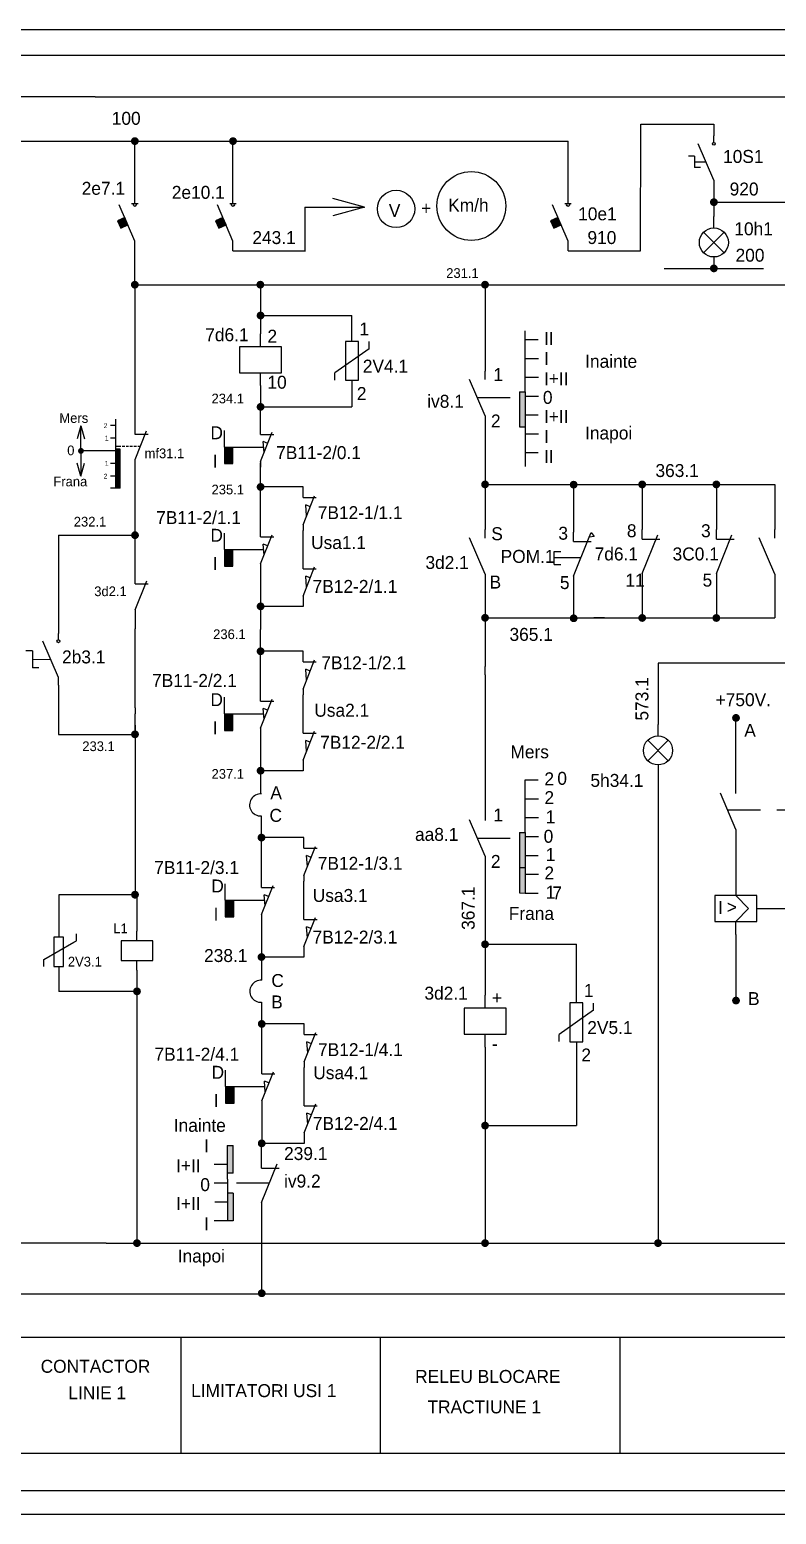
# Model space of a CAD drawing. Header units: millimetres. Extents: x 779 to 5457, y 14 to 905.
# Drawn here: x 3153.5 to 3297.5, y 316.3 to 602.9 of the extents above; entities that cross this region are included whole.
import ezdxf

# ---------------------------------------------------------------- set-up
doc = ezdxf.new("R2010")
doc.units = ezdxf.units.MM
doc.linetypes.add('DASHED', pattern=[0.75, 0.5, -0.25])
doc.linetypes.add('DASHED2', pattern=[9.525, 6.35, -3.175])

msp = doc.modelspace()

# ---------------------------------------------------------------- hatches: boundary and pattern name
for points in [[(3247.97, 526.25), (3249.08, 526.25), (3249.08, 528.98), (3249.08, 533), (3247.97, 533), (3247.97, 530.85)], [(3170.93, 521.95), (3170.04, 521.95), (3170.04, 518.6), (3170.93, 518.6)], [(3192.68, 522.36), (3191.02, 522.36), (3191.02, 519.16), (3192.68, 519.19)], [(3170.93, 518.6), (3170.04, 518.6), (3170.04, 515.25), (3170.93, 515.25)], [(3170.93, 515.25), (3170.04, 515.25), (3170.04, 514.44), (3170.93, 514.44)], [(3192.68, 502.57), (3191.02, 502.57), (3191.02, 499.36), (3192.68, 499.4)], [(3192.68, 470.84), (3191.02, 470.84), (3191.02, 467.64), (3192.68, 467.67)], [(3247.97, 441.22), (3249.08, 441.22), (3249.08, 443.95), (3249.08, 447.96), (3247.97, 447.96), (3247.97, 445.82)], [(3249.08, 441.22), (3247.97, 441.22), (3247.97, 436.31), (3249.08, 436.27)], [(3192.85, 434.87), (3191.19, 434.87), (3191.19, 431.66), (3192.85, 431.7)], [(3192.9, 398.9), (3191.24, 398.9), (3191.24, 395.69), (3192.9, 395.73)], [(3192.74, 387.51), (3191.63, 387.51), (3191.63, 382.17), (3192.74, 382.17), (3192.74, 384.32)], [(3192.74, 376.16), (3192.74, 378.3), (3191.63, 378.3), (3191.63, 377), (3191.63, 372.97), (3192.74, 372.97)]]:
    msp.add_hatch(color=1).paths.add_polyline_path(points)

# ---------------------------------------------------------------- linework, layer by layer
at = {"color": 240}
msp.add_line((3317.12, 602.94), (2886.12, 602.94), dxfattribs=at)
at = {"color": 70}
for p, q in [((3312.12, 597.94), (2891.12, 597.94)), ((2891.12, 320.94), (3312.12, 320.94))]:
    msp.add_line(p, q, dxfattribs=at)
at = {"color": 1}
for p, q in [((3166.11, 589.96), (3078.29, 589.96)), ((3166.11, 589.96), (3178.44, 589.96)), ((3178.44, 589.96), (3401.87, 589.96)), ((3271.32, 560.22), (3271.39, 584.7)), ((3271.39, 584.7), (3285.46, 584.7)), ((3285.46, 584.7), (3285.46, 582.42)), ((3285.46, 581.17), (3285.46, 582.42)), ((3093.21, 581.43), (3192.68, 581.43)), ((3173.74, 569.39), (3173.74, 581.43)), ((3192.68, 569.39), (3192.68, 581.43)), ((3192.68, 581.43), (3257.33, 581.43)), ((3257.33, 569.39), (3257.33, 581.43)), ((3281.71, 578.51), (3280.55, 578.51)), ((3281.71, 578.51), (3281.71, 576.33)), ((3281.71, 577.42), (3283.96, 577.42)), ((3282.87, 576.33), (3281.71, 576.33)), ((3285.46, 573.92), (3285.46, 572.42)), ((3218.03, 568.68), (3211.93, 570.38)), ((3285.46, 572.42), (3285.46, 569.64)), ((3173.74, 562.14), (3170.74, 569.14)), ((3173.11, 569.39), (3174.37, 569.39)), ((3192.68, 562.14), (3189.68, 569.14)), ((3192.05, 569.39), (3193.31, 569.39)), ((3206.56, 568.68), (3218.03, 568.68)), ((3206.56, 568.68), (3206.56, 560.22)), ((3218.03, 568.68), (3211.93, 566.99)), ((3257.33, 562.14), (3254.33, 569.14)), ((3256.7, 569.39), (3257.96, 569.39)), ((3285.46, 569.64), (3304.65, 569.64)), ((3285.46, 569.64), (3285.46, 566.86)), ((3285.46, 564.66), (3285.46, 566.86)), ((3173.74, 554.09), (3173.74, 562.14)), ((3192.68, 560.22), (3192.68, 562.14)), ((3257.33, 560.22), (3257.33, 562.14)), ((3287.44, 559.88), (3283.48, 563.84)), ((3287.44, 563.84), (3283.48, 559.88)), ((3192.68, 560.22), (3206.67, 560.22)), ((3257.33, 560.22), (3271.32, 560.22)), ((3285.46, 559.06), (3285.46, 556.86)), ((3275.86, 556.86), (3295.06, 556.86)), ((3173.37, 553.71), (3267.58, 553.71)), ((3173.74, 553.71), (3173.74, 524.85)), ((3197.96, 553.34), (3197.96, 547.76)), ((3241.32, 553.71), (3241.32, 540.33)), ((3267.58, 553.71), (3349.16, 553.71)), ((3198, 548.13), (3198, 544.22)), ((3198, 547.76), (3215.63, 547.76)), ((3215.63, 542.77), (3215.63, 547.76)), ((3249.08, 533), (3249.08, 544.82)), ((3198, 541.72), (3198, 544.22)), ((3218.94, 541.33), (3218.94, 542.73)), ((3249.08, 543.12), (3251.55, 543.12)), ((3218.94, 541.33), (3212.33, 536.68)), ((3241.32, 540.33), (3241.32, 537.04)), ((3249.16, 539.48), (3251.63, 539.48)), ((3198, 534.22), (3198, 536.72)), ((3212.33, 535.28), (3212.33, 536.68)), ((3241.32, 535.4), (3241.32, 537.04)), ((3198, 534.22), (3198, 530.5)), ((3215.63, 535.27), (3215.63, 530.12)), ((3241.32, 528.42), (3238.32, 535.42)), ((3249.16, 535.85), (3251.63, 535.85)), ((3247.97, 533), (3249.08, 533)), ((3247.97, 533), (3247.97, 530.85)), ((3247.97, 530.85), (3247.97, 526.25)), ((3249.08, 533), (3249.08, 528.98)), ((3249.16, 532.21), (3251.63, 532.21)), ((3170.04, 527.78), (3170.04, 525.77)), ((3198, 530.12), (3215.63, 530.12)), ((3198, 525.96), (3198, 529.75)), ((3241.32, 528.42), (3241.32, 527.04)), ((3249.08, 528.98), (3249.08, 518.59)), ((3249.08, 528.57), (3251.55, 528.57)), ((3163.35, 526.47), (3162.64, 523.96)), ((3163.35, 523.33), (3163.35, 526.47)), ((3163.35, 526.47), (3164.06, 523.96)), ((3170.04, 526.5), (3169.05, 526.5)), ((3170.04, 525.77), (3170.04, 518.6)), ((3173.78, 519.95), (3175.99, 525.48)), ((3191.02, 522.36), (3191.02, 525.57)), ((3198, 524.81), (3198, 525.96)), ((3198, 519.59), (3200.25, 525.21)), ((3241.32, 527.04), (3241.32, 515.16)), ((3247.97, 526.25), (3249.08, 526.25)), ((3249.16, 524.94), (3251.63, 524.94)), ((3163.35, 521.62), (3163.35, 523.33)), ((3170.04, 524.06), (3169.05, 524.06)), ((3170.93, 522.48), (3170.04, 522.48)), ((3170.93, 521.95), (3170.04, 521.95)), ((3170.93, 518.6), (3170.93, 521.95)), ((3191.02, 522.36), (3198.6, 522.37)), ((3191.02, 522.36), (3191.02, 519.16)), ((3192.68, 519.19), (3192.68, 522.36)), ((3199.4, 523.06), (3198.52, 523.42)), ((3198.69, 521.3), (3198.52, 523.42)), ((3163.35, 516.77), (3162.64, 519.28)), ((3163.35, 521.62), (3163.35, 519.91)), ((3167.14, 521.62), (3163.35, 521.62)), ((3163.35, 519.91), (3163.35, 516.77)), ((3163.35, 516.77), (3164.06, 519.28)), ((3169.05, 521.62), (3167.14, 521.62)), ((3170.04, 521.62), (3169.05, 521.62)), ((3170.04, 519.18), (3169.05, 519.18)), ((3173.78, 495.93), (3173.78, 519.95)), ((3191.02, 519.16), (3192.68, 519.19)), ((3198, 519.59), (3198, 518.46)), ((3198, 506.17), (3198, 519.33)), ((3249.08, 521.3), (3251.55, 521.3)), ((3170.04, 516.75), (3169.05, 516.75)), ((3170.04, 518.6), (3170.04, 515.25)), ((3170.93, 518.6), (3170.04, 518.6)), ((3170.04, 518.6), (3170.93, 518.6)), ((3170.93, 515.25), (3170.93, 518.6)), ((3170.93, 514.44), (3169.05, 514.44)), ((3170.93, 515.25), (3170.04, 515.25)), ((3170.04, 515.25), (3170.93, 515.25)), ((3170.04, 515.25), (3170.04, 514.44)), ((3170.93, 514.44), (3170.93, 515.25)), ((3206.19, 514.67), (3198, 514.67)), ((3206.19, 512.6), (3206.19, 514.67)), ((3240.94, 515.16), (3257.33, 515.15)), ((3241.32, 515.16), (3241.32, 511.87)), ((3257.33, 515.15), (3285.94, 515.15)), ((3258.41, 515.1), (3258.41, 505.95)), ((3271.64, 515.15), (3271.64, 511.86)), ((3285.94, 515.15), (3292.8, 515.15)), ((3285.94, 515.15), (3285.94, 511.86)), ((3292.8, 515.15), (3297.21, 515.15)), ((3297.21, 515.15), (3297.21, 511.86)), ((3206.19, 507.35), (3208.44, 512.98)), ((3206.88, 509.07), (3206.71, 511.19)), ((3207.59, 510.83), (3206.71, 511.19)), ((3241.32, 511.87), (3241.32, 506.43)), ((3271.64, 511.86), (3271.64, 506.43)), ((3285.94, 511.86), (3285.94, 506.43)), ((3297.21, 511.86), (3297.21, 506.42)), ((3206.19, 507.35), (3206.19, 506.23)), ((3158.99, 505.35), (3158.99, 486.38)), ((3158.99, 505.35), (3173.78, 505.35)), ((3191.02, 502.57), (3191.02, 505.77)), ((3198, 505.02), (3198, 506.17)), ((3198, 499.79), (3200.25, 505.42)), ((3206.19, 499.99), (3206.19, 506.23)), ((3241.32, 497.82), (3238.32, 504.82)), ((3241.32, 504.8), (3241.32, 506.43)), ((3258.41, 504.11), (3258.41, 505.95)), ((3258.41, 497.45), (3261.41, 504.95)), ((3261.41, 504.95), (3261.78, 505.88)), ((3262.4, 505.1), (3261.41, 504.95)), ((3261.78, 505.88), (3262.4, 505.1)), ((3271.64, 504.59), (3271.64, 506.43)), ((3271.64, 497.93), (3274.64, 505.43)), ((3285.94, 504.59), (3285.94, 506.43)), ((3285.94, 497.93), (3288.94, 505.43)), ((3297.21, 497.81), (3294.21, 504.81)), ((3297.21, 504.79), (3297.21, 506.42)), ((3191.02, 502.57), (3191.02, 499.36)), ((3191.02, 502.57), (3198.6, 502.57)), ((3192.68, 499.4), (3192.68, 502.57)), ((3198.69, 501.51), (3198.52, 503.63)), ((3199.4, 503.27), (3198.52, 503.63)), ((3254.66, 499.7), (3254.66, 502.2)), ((3254.66, 502.2), (3255.91, 502.2)), ((3191.02, 499.36), (3192.68, 499.4)), ((3198, 499.79), (3198, 498.67)), ((3206.19, 498.86), (3206.19, 499.99)), ((3206.19, 493.61), (3208.44, 499.24)), ((3259.81, 500.95), (3254.66, 500.95)), ((3254.66, 499.7), (3255.91, 499.7)), ((3173.78, 490.93), (3176.03, 496.56)), ((3198, 498.67), (3198, 493.08)), ((3207.59, 497.09), (3206.71, 497.45)), ((3206.88, 495.33), (3206.71, 497.45)), ((3241.32, 497.82), (3241.32, 496.44)), ((3241.32, 496.44), (3241.32, 484.55)), ((3258.41, 497.45), (3258.41, 495.95)), ((3258.41, 495.95), (3258.41, 489.31)), ((3271.64, 497.93), (3271.64, 496.43)), ((3271.64, 496.43), (3271.64, 489.4)), ((3285.94, 497.93), (3285.94, 496.43)), ((3285.94, 496.43), (3285.94, 489.4)), ((3297.21, 497.81), (3297.21, 496.43)), ((3297.21, 496.43), (3297.21, 489.37)), ((3198, 493.08), (3198, 487.13)), ((3206.19, 493.61), (3206.19, 491.61)), ((3173.78, 490.93), (3173.78, 487.27)), ((3173.78, 490.67), (3173.78, 489.54)), ((3206.19, 491.61), (3198, 491.61)), ((3173.78, 484.19), (3173.78, 487.27)), ((3241.32, 489.4), (3285.94, 489.4)), ((3264.39, 489.37), (3262.3, 489.4)), ((3286.32, 489.37), (3292.8, 489.37)), ((3292.8, 489.37), (3297.21, 489.37)), ((3158.99, 477.88), (3155.99, 484.88)), ((3158.99, 485.13), (3158.99, 486.38)), ((3198, 474.44), (3198, 487.13)), ((3241.32, 484.55), (3241.32, 480.03)), ((3153.99, 483), (3152.74, 483)), ((3153.99, 483), (3153.99, 479.77)), ((3173.78, 482.55), (3173.78, 484.19)), ((3173.78, 476.99), (3173.78, 482.55)), ((3206.19, 482.94), (3198, 482.94)), ((3206.19, 480.88), (3206.19, 482.94)), ((3153.99, 481.38), (3157.49, 481.39)), ((3155.24, 479.77), (3153.99, 479.77)), ((3206.19, 475.63), (3208.44, 481.26)), ((3207.59, 479.11), (3206.71, 479.47)), ((3206.88, 477.35), (3206.71, 479.47)), ((3241.32, 478.4), (3241.32, 480.03)), ((3327.55, 480.66), (3274.69, 480.66)), ((3274.69, 480.66), (3274.69, 468.8)), ((3158.99, 476.38), (3158.99, 477.88)), ((3158.99, 476.38), (3158.99, 466.9)), ((3173.78, 471.99), (3173.78, 476.99)), ((3241.32, 478.4), (3241.32, 454.22)), ((3191.02, 470.84), (3191.02, 474.05)), ((3198, 473.29), (3198, 474.44)), ((3198, 468.07), (3200.25, 473.69)), ((3206.19, 475.63), (3206.19, 474.51)), ((3206.19, 468.27), (3206.19, 474.51)), ((3173.78, 471.99), (3173.78, 470.87)), ((3173.78, 466.46), (3173.78, 470.87)), ((3191.02, 470.84), (3198.6, 470.85)), ((3191.02, 470.84), (3191.02, 467.64)), ((3192.68, 467.67), (3192.68, 470.84)), ((3199.4, 471.55), (3198.52, 471.9)), ((3198.69, 469.78), (3198.52, 471.9)), ((3173.78, 468.66), (3173.78, 435.94)), ((3191.02, 467.64), (3192.68, 467.67)), ((3198, 468.07), (3198, 466.94)), ((3206.19, 467.14), (3206.19, 468.27)), ((3206.19, 461.89), (3208.44, 467.52)), ((3274.69, 466.6), (3274.69, 468.8)), ((3158.99, 466.9), (3173.78, 466.9)), ((3198, 466.94), (3198, 461.36)), ((3207.59, 465.37), (3206.71, 465.73)), ((3206.88, 463.6), (3206.71, 465.73)), ((3276.67, 461.82), (3272.71, 465.78)), ((3276.67, 465.78), (3272.71, 461.82)), ((3206.19, 461.89), (3206.19, 459.88)), ((3198, 461.36), (3198, 455.4)), ((3206.19, 459.88), (3198, 459.88)), ((3274.69, 461), (3274.69, 368.68)), ((3249.08, 447.96), (3249.08, 458.09)), ((3249.08, 458.09), (3251.55, 458.09)), ((3241.32, 454.22), (3241.32, 450.26)), ((3249.16, 454.45), (3251.63, 454.45)), ((3198.17, 438.47), (3198.17, 451.15)), ((3241.32, 443.39), (3238.32, 450.39)), ((3249.16, 450.82), (3251.63, 450.82)), ((3247.97, 447.96), (3249.08, 447.96)), ((3247.97, 447.96), (3247.97, 445.82)), ((3249.08, 447.96), (3249.08, 443.95)), ((3249.16, 447.18), (3251.63, 447.18)), ((3206.36, 446.97), (3198.17, 446.97)), ((3206.36, 444.91), (3206.36, 446.97)), ((3206.36, 439.66), (3208.61, 445.28)), ((3247.97, 445.82), (3247.97, 441.22)), ((3207.05, 441.37), (3206.88, 443.49)), ((3207.76, 443.13), (3206.88, 443.49)), ((3241.32, 443.39), (3241.32, 442.01)), ((3241.32, 442.01), (3241.32, 430.13)), ((3249.08, 443.95), (3249.08, 436.27)), ((3249.08, 443.54), (3251.55, 443.54)), ((3206.36, 439.66), (3206.36, 438.53)), ((3206.36, 432.29), (3206.36, 438.53)), ((3247.97, 441.22), (3247.97, 436.31)), ((3247.97, 441.22), (3249.08, 441.22)), ((3249.16, 439.91), (3251.63, 439.91)), ((3159.07, 435.94), (3159.07, 427.74)), ((3174.15, 435.94), (3159.07, 435.94)), ((3174.15, 435.94), (3174.15, 432.86)), ((3174.15, 435.94), (3174.15, 428.89)), ((3191.19, 434.87), (3191.19, 438.07)), ((3198.17, 437.32), (3198.17, 438.47)), ((3198.17, 432.09), (3200.42, 437.72)), ((3198.86, 433.81), (3198.69, 435.93)), ((3199.57, 435.57), (3198.69, 435.93)), ((3247.97, 436.31), (3249.08, 436.27)), ((3249.08, 436.27), (3251.55, 436.27)), ((3191.19, 434.87), (3198.78, 434.87)), ((3191.19, 434.87), (3191.19, 431.66)), ((3192.85, 431.7), (3192.85, 434.87)), ((3293.78, 433.26), (3301.96, 433.26)), ((3191.19, 431.66), (3192.85, 431.7)), ((3198.17, 432.09), (3198.17, 430.97)), ((3198.17, 430.97), (3198.17, 425.38)), ((3206.36, 431.17), (3206.36, 432.29)), ((3206.36, 425.92), (3208.61, 431.54)), ((3241.32, 430.13), (3241.32, 416.53)), ((3161.98, 426.77), (3162.5, 427.07)), ((3162.5, 427.07), (3162.51, 428.36)), ((3174.15, 427.02), (3174.15, 428.89)), ((3207.76, 429.39), (3206.88, 429.75)), ((3207.05, 427.63), (3206.88, 429.75)), ((3156.17, 423.43), (3161.98, 426.77)), ((3198.17, 425.38), (3198.17, 419.43)), ((3206.36, 425.92), (3206.36, 423.91)), ((3241.32, 426.37), (3258.95, 426.37)), ((3258.95, 415.07), (3258.95, 426.37)), ((3156.17, 422.11), (3156.17, 423.43)), ((3159.07, 422.11), (3159.07, 421.18)), ((3174.15, 421.39), (3174.15, 423.27)), ((3174.15, 421.39), (3174.15, 368.68)), ((3206.36, 423.91), (3198.17, 423.91)), ((3159.07, 421.18), (3159.07, 417.27)), ((3174.15, 417.28), (3159.07, 417.27)), ((3241.32, 414.03), (3241.32, 416.53)), ((3198.22, 402.5), (3198.22, 415.18)), ((3262.26, 413.63), (3255.64, 408.98)), ((3262.26, 413.63), (3262.26, 415.03)), ((3206.41, 411), (3198.22, 411)), ((3206.41, 408.94), (3206.41, 411)), ((3206.41, 403.69), (3208.66, 409.31)), ((3207.81, 407.16), (3206.93, 407.52)), ((3207.1, 405.4), (3206.93, 407.52)), ((3241.32, 406.52), (3241.32, 409.03)), ((3255.64, 407.58), (3255.64, 408.98)), ((3258.95, 407.57), (3258.95, 391.37)), ((3241.32, 406.52), (3241.32, 405.9)), ((3241.32, 405.9), (3241.32, 368.68)), ((3191.24, 398.9), (3191.24, 402.1)), ((3198.22, 401.35), (3198.22, 402.5)), ((3198.22, 396.12), (3200.47, 401.75)), ((3206.41, 403.69), (3206.41, 402.56)), ((3206.41, 396.32), (3206.41, 402.56)), ((3191.24, 398.9), (3198.82, 398.9)), ((3191.24, 398.9), (3191.24, 395.69)), ((3191.24, 398.9), (3191.24, 395.69)), ((3192.9, 395.73), (3192.9, 398.9)), ((3198.91, 397.84), (3198.74, 399.96)), ((3199.62, 399.6), (3198.74, 399.96)), ((3191.24, 395.69), (3192.9, 395.73)), ((3198.22, 396.12), (3198.22, 388.31)), ((3206.41, 395.2), (3206.41, 396.32)), ((3206.41, 389.95), (3208.66, 395.57)), ((3207.1, 391.66), (3206.93, 393.78)), ((3207.81, 393.42), (3206.93, 393.78)), ((3206.41, 389.95), (3206.41, 387.94)), ((3241.32, 391.37), (3258.95, 391.37)), ((3191.55, 387.51), (3192.74, 387.51)), ((3191.63, 381.02), (3191.63, 387.51)), ((3192.74, 384.32), (3192.74, 387.51)), ((3198.21, 383.15), (3198.21, 388.31)), ((3206.41, 387.94), (3198.22, 387.94)), ((3192.74, 382.17), (3192.74, 384.32)), ((3191.55, 383.88), (3189.08, 383.88)), ((3192.74, 382.17), (3191.63, 382.17)), ((3198.21, 376.49), (3201.21, 383.99)), ((3191.55, 380.24), (3189.08, 380.24)), ((3191.63, 381.02), (3191.63, 377)), ((3191.63, 376.6), (3189.16, 376.6)), ((3192.74, 378.3), (3191.63, 378.3)), ((3191.63, 377), (3191.63, 372.97)), ((3192.74, 378.3), (3192.74, 376.16)), ((3192.74, 376.16), (3192.74, 372.97)), ((3198.21, 376.49), (3198.21, 358.89)), ((3192.74, 372.97), (3189.08, 372.97)), ((3161.81, 368.68), (3118.1, 368.68)), ((3168.19, 368.68), (3161.81, 368.68)), ((3168.19, 368.68), (3185.83, 368.68)), ((3185.83, 368.68), (3221.46, 368.68)), ((3221.46, 368.68), (3231.51, 368.68)), ((3231.51, 368.68), (3358.67, 368.68)), ((3148.02, 358.89), (3155.9, 358.89)), ((3155.9, 358.89), (3321.93, 358.89)), ((2921.95, 350.55), (3608.33, 350.55)), ((3182.6, 350.55), (3182.6, 328.05)), ((3221.09, 350.55), (3221.09, 328.05)), ((3267.29, 350.55), (3267.29, 328.05)), ((3608.33, 328.05), (2921.95, 328.05)), ((2886.12, 316.32), (3496.12, 316.32))]:
    msp.add_line(p, q, dxfattribs=at)
at = {"color": 1, "linetype": 'DASHED2'}
for p, q in [((3239.82, 531.92), (3247.97, 531.92)), ((3288.08, 452.35), (3372.13, 452.35)), ((3239.82, 446.89), (3247.97, 446.89)), ((3199.71, 380.24), (3191.55, 380.24))]:
    msp.add_line(p, q, dxfattribs=at)
at = {"color": 1, "linetype": 'DASHED'}
msp.add_line((3174.79, 522.48), (3170.93, 522.48), dxfattribs=at)
at = {"color": 3}
for p, q in [((3289.72, 455.5), (3289.72, 469.71)), ((3289.72, 448.52), (3286.72, 455.52)), ((3289.72, 448.52), (3289.72, 435.76)), ((3289.73, 435.76), (3292.13, 433.29)), ((3292.13, 433.29), (3289.73, 430.76)), ((3289.73, 428.26), (3289.73, 430.76)), ((3289.73, 428.26), (3289.73, 415.51))]:
    msp.add_line(p, q, dxfattribs=at)
at = {"color": 1}
for points, const_width in [([(3173.37, 581.43, 1), (3174.12, 581.43, 1)], 0.75), ([(3192.31, 581.43, 1), (3193.06, 581.43, 1)], 0.75), ([(3285.09, 569.64, 1), (3285.84, 569.64, 1)], 0.75), ([(3285.09, 556.86, 1), (3285.84, 556.86, 1)], 0.75), ([(3173.37, 553.71, 1), (3174.12, 553.71, 1)], 0.75), ([(3197.58, 553.71, 1), (3198.33, 553.71, 1)], 0.75), ([(3240.94, 553.71, 1), (3241.69, 553.71, 1)], 0.75), ([(3197.63, 547.76, 1), (3198.38, 547.76, 1)], 0.75), ([(3197.63, 530.12, 1), (3198.38, 530.12, 1)], 0.75), ([(3163.07, 521.62, 1), (3163.63, 521.62, 1)], 0.562), ([(3197.63, 514.67, 1), (3198.38, 514.67, 1)], 0.75), ([(3240.94, 515.15, 1), (3241.69, 515.15, 1)], 0.75), ([(3258.04, 515.1, 1), (3258.79, 515.1, 1)], 0.75), ([(3271.26, 515.15, 1), (3272.01, 515.15, 1)], 0.75), ([(3285.57, 515.15, 1), (3286.32, 515.15, 1)], 0.75), ([(3173.4, 505.35, 1), (3174.15, 505.35, 1)], 0.75), ([(3197.63, 491.61, 1), (3198.38, 491.61, 1)], 0.75), ([(3240.94, 489.4, 1), (3241.69, 489.4, 1)], 0.75), ([(3271.26, 489.37, 1), (3272.01, 489.37, 1)], 0.75), ([(3285.57, 489.37, 1), (3286.32, 489.37, 1)], 0.75), ([(3258.04, 489.31, 1), (3258.79, 489.31, 1)], 0.75), ([(3197.63, 482.94, 1), (3198.38, 482.94, 1)], 0.75), ([(3289.36, 470.08, 1), (3290.11, 470.08, 1)], 0.75), ([(3173.4, 466.9, 1), (3174.15, 466.9, 1)], 0.75), ([(3197.63, 459.88, 1), (3198.38, 459.88, 1)], 0.75), ([(3197.8, 446.97, 1), (3198.55, 446.97, 1)], 0.75), ([(3173.4, 435.94, 1), (3174.15, 435.94, 1)], 0.75), ([(3240.94, 426.37, 1), (3241.69, 426.37, 1)], 0.75), ([(3197.8, 423.91, 1), (3198.55, 423.91, 1)], 0.75), ([(3173.78, 417.28, 1), (3174.53, 417.28, 1)], 0.75), ([(3289.36, 415.51, 1), (3290.11, 415.51, 1)], 0.75), ([(3197.85, 411, 1), (3198.6, 411, 1)], 0.75), ([(3240.94, 391.37, 1), (3241.69, 391.37, 1)], 0.75), ([(3197.85, 387.94, 1), (3198.6, 387.94, 1)], 0.75), ([(3173.78, 368.68, 1), (3174.53, 368.68, 1)], 0.75), ([(3240.94, 368.68, 1), (3241.69, 368.68, 1)], 0.75), ([(3274.31, 368.68, 1), (3275.06, 368.68, 1)], 0.75), ([(3197.85, 359, 1), (3198.6, 359, 1)], 0.75)]:
    msp.add_lwpolyline(points, format="xyb", close=True, dxfattribs=dict(at, const_width=const_width))
at = {"color": 1, "flags": 128}
for points in [[(3285.46, 573.92), (3282.46, 580.92)], [(3173.74, 524.85), (3176.3, 524.85)], [(3198, 524.81), (3200.54, 524.81)], [(3206.19, 512.6), (3208.73, 512.6)], [(3198, 505.02), (3200.54, 505.02)], [(3271.64, 504.59), (3275.05, 504.59)], [(3285.94, 504.59), (3289.36, 504.59)], [(3258.41, 504.11), (3261.82, 504.11)], [(3206.19, 498.86), (3208.73, 498.86)], [(3173.78, 495.93), (3176.34, 495.93)], [(3206.19, 480.88), (3208.73, 480.88)], [(3198, 473.29), (3200.54, 473.29)], [(3206.19, 467.14), (3208.73, 467.14)], [(3206.36, 444.91), (3208.9, 444.91)], [(3198.17, 437.32), (3200.72, 437.32)], [(3206.36, 431.17), (3208.9, 431.17)], [(3206.41, 408.94), (3208.95, 408.94)], [(3198.22, 401.35), (3200.76, 401.35)], [(3206.41, 395.2), (3208.95, 395.2)], [(3198.21, 383.15), (3201.62, 383.15)]]:
    msp.add_lwpolyline(points, dxfattribs=at)
for points in [[(3172.42, 565.25), (3171.79, 566.66), (3170.38, 566.03), (3171.01, 564.61)], [(3191.37, 565.25), (3190.74, 566.66), (3189.32, 566.03), (3189.95, 564.61)], [(3256.02, 565.25), (3255.39, 566.66), (3253.97, 566.03), (3254.6, 564.61)], [(3202.05, 536.72), (3202.05, 541.72), (3193.95, 541.72), (3193.95, 536.72)], [(3216.88, 535.27), (3216.88, 542.77), (3214.38, 542.77), (3214.38, 535.27)], [(3293.78, 430.76), (3293.78, 435.76), (3285.68, 435.76), (3285.68, 430.76)], [(3160.01, 422.11), (3160.01, 427.74), (3158.14, 427.74), (3158.14, 422.11)], [(3177.19, 423.27), (3177.19, 427.02), (3171.11, 427.02), (3171.11, 423.27)], [(3245.37, 409.03), (3245.37, 414.03), (3237.27, 414.03), (3237.27, 409.03)], [(3260.2, 407.57), (3260.2, 415.07), (3257.7, 415.07), (3257.7, 407.57)]]:
    msp.add_lwpolyline(points, close=True, dxfattribs=at)
at = {"color": 1}
for centre, radius in [((3285.46, 580.9), 0.273), ((3238.67, 568.91), 6.65), ((3224.15, 568.34), 3.6), ((3173.74, 569.11), 0.273), ((3192.68, 569.11), 0.273), ((3257.33, 569.11), 0.273), ((3285.46, 561.86), 2.8), ((3158.99, 484.86), 0.273), ((3274.69, 463.8), 2.8)]:
    msp.add_circle(centre, radius, dxfattribs=at)
for centre in [(3198.01, 453.27), (3198.06, 417.3)]:
    msp.add_arc(centre, 2.13, 85.6379, 272.5241, dxfattribs=at)
for points in [[(3171.01, 564.61), (3170.38, 566.03), (3172.42, 565.25), (3171.79, 566.66)], [(3189.95, 564.61), (3189.32, 566.03), (3191.37, 565.25), (3190.74, 566.66)], [(3254.6, 564.61), (3253.97, 566.03), (3256.02, 565.25), (3255.39, 566.66)]]:
    msp.add_solid(points, dxfattribs=at)

# ---------------------------------------------------------------- texts
for s, height, p in [('100', 2.5, (3169.29, 584.58)), ('10S1', 2.5, (3287.24, 577.22)), ('2e7.1', 2.5, (3163.49, 571.07)), ('920', 2.5, (3288.51, 570.93)), ('2e10.1', 2.5, (3180.87, 570.29)), ('Km/h', 2.5, (3234.2, 567.81)), ('V', 2.5, (3222.75, 566.78)), ('+', 2.5, (3228.98, 567.25)), ('10e1', 2.5, (3259.28, 566.14)), ('10h1', 2.5, (3289.41, 563.25)), ('243.1', 2.5, (3196.42, 561.56)), ('910', 2.5, (3261.07, 561.56)), ('200', 2.5, (3289.65, 558.15)), ('231.1', 1.875, (3233.82, 555.02)), ('7d6.1', 2.5, (3187.33, 542.8)), ('2', 2.5, (3199.33, 542.52)), ('1', 2.5, (3217.07, 543.91)), ('2V4.1', 2.5, (3217.73, 536.74)), ('Inainte', 2.5, (3260.63, 537.67)), ('10', 2.5, (3199.33, 533.63)), ('1', 2.5, (3242.93, 535.11)), ('2', 2.5, (3216.58, 531.45)), ('0', 2.5, (3252.48, 530.7)), ('234.1', 1.875, (3188.54, 530.8)), ('iv8.1', 2.5, (3230.16, 529.95)), ('Mers', 1.875, (3159.18, 527.03)), ('2', 2.5, (3242.45, 526.15)), ('I+II', 2.5, (3252.68, 527.04)), ('2', 0.938, (3167.73, 526.02)), ('1', 0.938, (3167.95, 523.62)), ('D', 2.5, (3188.33, 523.87)), ('I', 2.5, (3252.7, 523.14)), ('Inapoi', 2.5, (3260.61, 523.83)), ('0', 1.88, (3160.69, 520.78)), ('mf31.1', 1.875, (3175.62, 520.21)), ('7B11-2/0.1', 2.5, (3201.01, 520.04)), ('II', 2.5, (3252.7, 519.29)), ('1', 0.938, (3167.95, 518.75)), ('I', 2.5, (3188.76, 518.41)), ('363.1', 2.5, (3274.19, 516.58)), ('Frana', 1.875, (3158.02, 514.78)), ('2', 0.938, (3167.73, 516.27)), ('235.1', 1.875, (3188.54, 513.23)), ('7B12-1/1.1', 2.5, (3209.04, 508.45)), ('232.1', 1.875, (3161.96, 507.02)), ('7B11-2/1.1', 2.5, (3177.86, 507.5)), ('8', 2.5, (3268.68, 504.96)), ('3', 2.5, (3282.99, 504.96)), ('D', 2.5, (3188.33, 504.08)), ('Usa1.1', 2.5, (3207.75, 502.68)), ('S', 2.5, (3242.52, 504.39)), ('3', 2.5, (3255.46, 504.48)), ('POM.1', 2.5, (3244.32, 500.01)), ('7d6.1', 2.5, (3262.46, 500.48)), ('3C0.1', 2.5, (3277.5, 500.48)), ('I', 2.5, (3188.76, 498.62)), ('3d2.1', 2.5, (3229.81, 498.83)), ('7B12-2/1.1', 2.5, (3208.04, 494.21)), ('B', 2.5, (3242.19, 495.05)), ('5', 2.5, (3255.76, 494.95)), ('11', 2.5, (3268.4, 495.42)), ('5', 2.5, (3283.29, 495.42)), ('3d2.1', 1.875, (3165.91, 493.58)), ('365.1', 2.5, (3246.03, 484.95)), ('236.1', 1.875, (3188.85, 485.29)), ('2b3.1', 2.5, (3159.7, 480.6)), ('7B12-1/2.1', 2.5, (3209.72, 479.47)), ('7B11-2/2.1', 2.5, (3177.07, 476.06)), ('D', 2.5, (3188.33, 472.35)), ('+750V.', 2.5, (3285.8, 472.34)), ('Usa2.1', 2.5, (3208.37, 470.3)), ('I', 2.5, (3188.76, 466.89)), ('A', 2.5, (3291.33, 466.43)), ('233.1', 1.875, (3163.6, 463.67)), ('7B12-2/2.1', 2.5, (3209.5, 464.12)), ('Mers', 2.5, (3246.21, 462.28)), ('237.1', 1.875, (3188.54, 458.33)), ('2', 2.5, (3252.77, 457.07)), ('0', 2.5, (3255.26, 457.16)), ('5h34.1', 2.5, (3261.65, 456.76)), ('A', 2.5, (3199.89, 454.38)), ('2', 2.5, (3252.77, 453.43)), ('C', 2.5, (3199.72, 450.01)), ('1', 2.5, (3242.93, 450.08)), ('1', 2.5, (3253.02, 449.73)), ('aa8.1', 2.5, (3227.8, 446.34)), ('0', 2.5, (3252.62, 445.97)), ('1', 2.5, (3253.02, 442.46)), ('7B11-2/3.1', 2.5, (3177.49, 439.94)), ('7B12-1/3.1', 2.5, (3209.04, 440.75)), ('2', 2.5, (3242.45, 441.12)), ('2', 2.5, (3252.77, 438.88)), ('D', 2.5, (3188.5, 436.38)), ('Usa3.1', 2.5, (3208.07, 434.55)), ('1', 2.5, (3253.02, 435.19)), ('7', 2.5, (3254.3, 435.03)), ('I', 2.5, (3188.94, 430.92)), ('Frana', 2.5, (3245.89, 431.08)), ('I', 2.5, (3286.27, 432.22)), ('>', 2.5, (3287.93, 432.32)), ('L1', 1.875, (3169.59, 428.51)), ('7B12-2/3.1', 2.5, (3208.04, 426.51)), ('238.1', 2.5, (3187.1, 422.95)), ('2V3.1', 1.875, (3160.82, 422.08)), ('C', 2.5, (3200.08, 418.13)), ('1', 2.5, (3260.38, 416.21)), ('B', 2.5, (3200.05, 413.99)), ('3d2.1', 2.5, (3229.62, 415.69)), ('+', 2.5, (3242.65, 414.82)), ('B', 2.5, (3292.06, 414.64)), ('2V5.1', 2.5, (3261.04, 409.04)), ('7B12-1/4.1', 2.5, (3209.09, 404.78)), ('-', 2.5, (3242.64, 405.94)), ('7B11-2/4.1', 2.5, (3177.53, 403.9)), ('2', 2.5, (3259.9, 403.75)), ('D', 2.5, (3188.55, 400.41)), ('Usa4.1', 2.5, (3208.17, 400.33)), ('I', 2.5, (3188.99, 394.95)), ('Inainte', 2.5, (3181.26, 390.17)), ('7B12-2/4.1', 2.5, (3208.09, 390.54)), ('239.1', 2.5, (3202.54, 384.72)), ('iv9.2', 2.5, (3202.54, 379.41)), ('I+II', 2.5, (3181.69, 375.07)), ('Inapoi', 2.5, (3182.02, 364.94)), ('CONTACTOR', 2.5, (3155.57, 343.65)), ('RELEU BLOCARE ', 2.5, (3227.82, 341.69)), ('LIMITATORI USI 1', 2.5, (3184.6, 338.95)), ('LINIE 1', 2.5, (3160.91, 338.54)), ('TRACTIUNE 1', 2.5, (3230.2, 335.81))]:
    msp.add_text(s, height=height, dxfattribs=at).set_placement(p)
at = {"color": 1, "text_generation_flag": 2}
for s, p in [('II', (3252.7, 544.55)), ('I', (3252.7, 540.7)), ('I+II', (3252.68, 536.8)), ('I+II', (3181.69, 384.83))]:
    msp.add_text(s, height=2.5, rotation=180, dxfattribs=at).set_placement(p)
at = {"color": 1}
for s, rotation, p in [('573.1', 90, (3272.83, 469.56)), ('367.1', 90, (3239.31, 429.15)), ('I', 180, (3188.01, 388.73))]:
    msp.add_text(s, height=2.5, rotation=rotation, dxfattribs=at).set_placement(p)
at = {"color": 1, "text_generation_flag": 2}
for s, p in [('0', (3188.23, 378.72)), ('I', (3188.01, 371.17))]:
    msp.add_text(s, height=2.5, dxfattribs=at).set_placement(p)

doc.saveas('drawing.dxf')
